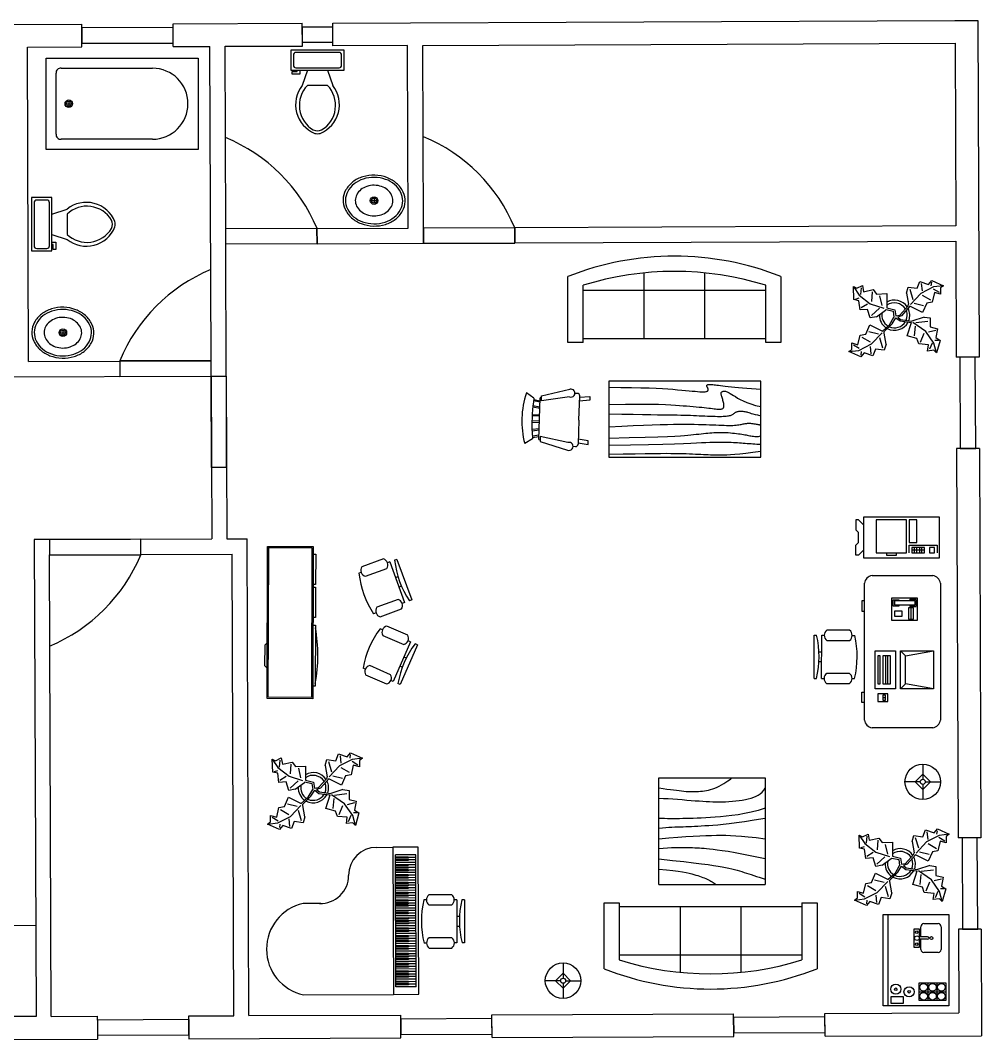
# Model space of a CAD drawing. Header units: inches. Extents: x -1353 to 3986, y -473 to 446.
# Drawn here: x -944 to -564.7, y -26.8 to 375 of the extents above; entities that cross this region are included whole.
import ezdxf

# ---------------------------------------------------------------- set-up
doc = ezdxf.new("R2010")
doc.units = ezdxf.units.IN
doc.header["$MEASUREMENT"] = 0
for name, color, linetype in [('Doors', 30, 'Continuous'), ('Objects', 7, 'Continuous'), ('Trails', 3, 'Continuous'), ('Wall', 1, 'Continuous'), ('Windows', 5, 'Continuous')]:
    doc.layers.add(name, color=color, linetype=linetype)

# ---------------------------------------------------------------- blocks, each defined once
blk = doc.blocks.new('Piano - Baby Grand')
at = {"linetype": 'Continuous'}
for p, q in [((-29, 8.250005), (-29, -27.249995)), ((7, 1.250005), (7, 8.250005)), ((29, -20.749995), (29, -27.249995)), ((-29, -27.249995), (-29, -37.249995)), ((29, -27.249995), (-29, -27.249995)), ((29, -37.249995), (29, -27.249995)), ((-26, -36.249995), (-26, -28.249995)), ((-26, -28.249995), (26, -28.249995)), ((-25.25, -33.249995), (-25.25, -28.249995)), ((-24.75, -28.249995), (-24.75, -33.249995)), ((-24.25, -33.249995), (-24.25, -28.249995)), ((-23.75, -28.249995), (-23.75, -33.249995)), ((-23, -36.249995), (-23, -28.249995)), ((-22.25, -33.249995), (-22.25, -28.249995)), ((-21.75, -28.249995), (-21.75, -33.249995)), ((-21.25, -33.249995), (-21.25, -28.249995)), ((-20.75, -28.249995), (-20.75, -33.249995)), ((-20.25, -33.249995), (-20.25, -28.249995)), ((-19.75, -28.249995), (-19.75, -33.249995)), ((-19, -36.249995), (-19, -28.249995)), ((-18.25, -33.249995), (-18.25, -28.249995)), ((-17.75, -28.249995), (-17.75, -33.249995)), ((-17.25, -33.249995), (-17.25, -28.249995)), ((-16.75, -28.249995), (-16.75, -33.249995)), ((-16, -36.249995), (-16, -28.249995)), ((-15.25, -33.249995), (-15.25, -28.249995)), ((-14.75, -28.249995), (-14.75, -33.249995)), ((-14.25, -33.249995), (-14.25, -28.249995)), ((-13.75, -28.249995), (-13.75, -33.249995)), ((-13.25, -33.249995), (-13.25, -28.249995)), ((-12.75, -28.249995), (-12.75, -33.249995)), ((-12, -36.249995), (-12, -28.249995)), ((-11.25, -33.249995), (-11.25, -28.249995)), ((-10.75, -28.249995), (-10.75, -33.249995)), ((-10.25, -33.249995), (-10.25, -28.249995)), ((-9.75, -28.249995), (-9.75, -33.249995)), ((-9, -36.249995), (-9, -28.249995)), ((-8.25, -33.249995), (-8.25, -28.249995)), ((-7.75, -28.249995), (-7.75, -33.249995)), ((-7.25, -33.249995), (-7.25, -28.249995)), ((-6.75, -28.249995), (-6.75, -33.249995)), ((-6.25, -33.249995), (-6.25, -28.249995)), ((-5.75, -28.249995), (-5.75, -33.249995)), ((-5, -36.249995), (-5, -28.249995)), ((-4.25, -33.249995), (-4.25, -28.249995)), ((-3.75, -28.249995), (-3.75, -33.249995)), ((-3.25, -33.249995), (-3.25, -28.249995)), ((-2.75, -28.249995), (-2.75, -33.249995)), ((-2, -36.249995), (-2, -28.249995)), ((-1.25, -33.249995), (-1.25, -28.249995)), ((-0.75, -28.249995), (-0.75, -33.249995)), ((-0.25, -33.249995), (-0.25, -28.249995)), ((0.25, -28.249995), (0.25, -33.249995)), ((0.75, -33.249995), (0.75, -28.249995)), ((1.25, -28.249995), (1.25, -33.249995)), ((2, -36.249995), (2, -28.249995)), ((2.75, -33.249995), (2.75, -28.249995)), ((3.25, -28.249995), (3.25, -33.249995)), ((3.75, -33.249995), (3.75, -28.249995)), ((4.25, -28.249995), (4.25, -33.249995)), ((5, -36.249995), (5, -28.249995)), ((5.75, -33.249995), (5.75, -28.249995)), ((6.25, -28.249995), (6.25, -33.249995)), ((6.75, -33.249995), (6.75, -28.249995)), ((7.25, -28.249995), (7.25, -33.249995)), ((7.75, -33.249995), (7.75, -28.249995)), ((8.25, -28.249995), (8.25, -33.249995)), ((9, -36.249995), (9, -28.249995)), ((9.75, -33.249995), (9.75, -28.249995)), ((10.25, -28.249995), (10.25, -33.249995)), ((10.75, -33.249995), (10.75, -28.249995)), ((11.25, -28.249995), (11.25, -33.249995)), ((12, -36.249995), (12, -28.249995)), ((12.75, -33.249995), (12.75, -28.249995)), ((13.25, -28.249995), (13.25, -33.249995)), ((13.75, -33.249995), (13.75, -28.249995)), ((14.25, -28.249995), (14.25, -33.249995)), ((14.75, -33.249995), (14.75, -28.249995)), ((15.25, -28.249995), (15.25, -33.249995)), ((16, -36.249995), (16, -28.249995)), ((16.75, -33.249995), (16.75, -28.249995)), ((17.25, -28.249995), (17.25, -33.249995)), ((17.75, -33.249995), (17.75, -28.249995)), ((18.25, -28.249995), (18.25, -33.249995)), ((19, -36.249995), (19, -28.249995)), ((19.75, -33.249995), (19.75, -28.249995)), ((20.25, -28.249995), (20.25, -33.249995)), ((20.75, -33.249995), (20.75, -28.249995)), ((21.25, -28.249995), (21.25, -33.249995)), ((21.75, -33.249995), (21.75, -28.249995)), ((22.25, -28.249995), (22.25, -33.249995)), ((23, -36.249995), (23, -28.249995)), ((23.75, -33.249995), (23.75, -28.249995)), ((24.25, -28.249995), (24.25, -33.249995)), ((24.75, -33.249995), (24.75, -28.249995)), ((25.25, -28.249995), (25.25, -33.249995)), ((26, -36.249995), (26, -28.249995)), ((-25, -33.249995), (-25.25, -33.249995)), ((-24.75, -33.249995), (-25, -33.249995)), ((-25, -36.249995), (-25, -33.249995)), ((-24, -33.249995), (-24.25, -33.249995)), ((-23.75, -33.249995), (-24, -33.249995)), ((-24, -36.249995), (-24, -33.249995)), ((-22, -33.249995), (-22.25, -33.249995)), ((-21.75, -33.249995), (-22, -33.249995)), ((-22, -36.249995), (-22, -33.249995)), ((-21, -33.249995), (-21.25, -33.249995)), ((-20.75, -33.249995), (-21, -33.249995)), ((-21, -36.249995), (-21, -33.249995)), ((-20, -33.249995), (-20.25, -33.249995)), ((-19.75, -33.249995), (-20, -33.249995)), ((-20, -36.249995), (-20, -33.249995)), ((-18, -33.249995), (-18.25, -33.249995)), ((-17.75, -33.249995), (-18, -33.249995)), ((-18, -36.249995), (-18, -33.249995)), ((-17, -33.249995), (-17.25, -33.249995)), ((-16.75, -33.249995), (-17, -33.249995)), ((-17, -36.249995), (-17, -33.249995)), ((-15, -33.249995), (-15.25, -33.249995)), ((-14.75, -33.249995), (-15, -33.249995)), ((-15, -36.249995), (-15, -33.249995)), ((-14, -33.249995), (-14.25, -33.249995)), ((-13.75, -33.249995), (-14, -33.249995)), ((-14, -36.249995), (-14, -33.249995)), ((-13, -33.249995), (-13.25, -33.249995)), ((-12.75, -33.249995), (-13, -33.249995)), ((-13, -36.249995), (-13, -33.249995)), ((-11, -33.249995), (-11.25, -33.249995)), ((-10.75, -33.249995), (-11, -33.249995)), ((-11, -36.249995), (-11, -33.249995)), ((-10, -33.249995), (-10.25, -33.249995)), ((-9.75, -33.249995), (-10, -33.249995)), ((-10, -36.249995), (-10, -33.249995)), ((-8, -33.249995), (-8.25, -33.249995)), ((-7.75, -33.249995), (-8, -33.249995)), ((-8, -36.249995), (-8, -33.249995)), ((-7, -33.249995), (-7.25, -33.249995)), ((-6.75, -33.249995), (-7, -33.249995)), ((-7, -36.249995), (-7, -33.249995)), ((-6, -33.249995), (-6.25, -33.249995)), ((-5.75, -33.249995), (-6, -33.249995)), ((-6, -36.249995), (-6, -33.249995)), ((-4, -33.249995), (-4.25, -33.249995)), ((-3.75, -33.249995), (-4, -33.249995)), ((-4, -36.249995), (-4, -33.249995)), ((-3, -33.249995), (-3.25, -33.249995)), ((-2.75, -33.249995), (-3, -33.249995)), ((-3, -36.249995), (-3, -33.249995)), ((-1, -33.249995), (-1.25, -33.249995)), ((-0.75, -33.249995), (-1, -33.249995)), ((-1, -36.249995), (-1, -33.249995)), ((0, -33.249995), (-0.25, -33.249995)), ((0.25, -33.249995), (0, -33.249995)), ((0, -36.249995), (0, -33.249995)), ((1, -33.249995), (0.75, -33.249995)), ((1.25, -33.249995), (1, -33.249995)), ((1, -36.249995), (1, -33.249995)), ((3, -33.249995), (2.75, -33.249995)), ((3.25, -33.249995), (3, -33.249995)), ((3, -36.249995), (3, -33.249995)), ((4, -33.249995), (3.75, -33.249995)), ((4.25, -33.249995), (4, -33.249995)), ((4, -36.249995), (4, -33.249995)), ((6, -33.249995), (5.75, -33.249995)), ((6.25, -33.249995), (6, -33.249995)), ((6, -36.249995), (6, -33.249995)), ((7, -33.249995), (6.75, -33.249995)), ((7.25, -33.249995), (7, -33.249995)), ((7, -36.249995), (7, -33.249995)), ((8, -33.249995), (7.75, -33.249995)), ((8.25, -33.249995), (8, -33.249995)), ((8, -36.249995), (8, -33.249995)), ((10, -33.249995), (9.75, -33.249995)), ((10.25, -33.249995), (10, -33.249995)), ((10, -36.249995), (10, -33.249995)), ((11, -33.249995), (10.75, -33.249995)), ((11.25, -33.249995), (11, -33.249995)), ((11, -36.249995), (11, -33.249995)), ((13, -33.249995), (12.75, -33.249995)), ((13.25, -33.249995), (13, -33.249995)), ((13, -36.249995), (13, -33.249995)), ((14, -33.249995), (13.75, -33.249995)), ((14.25, -33.249995), (14, -33.249995)), ((14, -36.249995), (14, -33.249995)), ((15, -33.249995), (14.75, -33.249995)), ((15.25, -33.249995), (15, -33.249995)), ((15, -36.249995), (15, -33.249995)), ((17, -33.249995), (16.75, -33.249995)), ((17.25, -33.249995), (17, -33.249995)), ((17, -36.249995), (17, -33.249995)), ((18, -33.249995), (17.75, -33.249995)), ((18.25, -33.249995), (18, -33.249995)), ((18, -36.249995), (18, -33.249995)), ((20, -33.249995), (19.75, -33.249995)), ((20.25, -33.249995), (20, -33.249995)), ((20, -36.249995), (20, -33.249995)), ((21, -33.249995), (20.75, -33.249995)), ((21.25, -33.249995), (21, -33.249995)), ((21, -36.249995), (21, -33.249995)), ((22, -33.249995), (21.75, -33.249995)), ((22.25, -33.249995), (22, -33.249995)), ((22, -36.249995), (22, -33.249995)), ((24, -33.249995), (23.75, -33.249995)), ((24.25, -33.249995), (24, -33.249995)), ((24, -36.249995), (24, -33.249995)), ((25, -33.249995), (24.75, -33.249995)), ((25.25, -33.249995), (25, -33.249995)), ((25, -36.249995), (25, -33.249995)), ((-29, -37.249995), (29, -37.249995)), ((-26, -36.249995), (-25, -36.249995)), ((-25, -36.249995), (-24, -36.249995)), ((-24, -36.249995), (-23, -36.249995)), ((-23, -36.249995), (-22, -36.249995)), ((-22, -36.249995), (-21, -36.249995)), ((-21, -36.249995), (-20, -36.249995)), ((-20, -36.249995), (-19, -36.249995)), ((-19, -36.249995), (-18, -36.249995)), ((-18, -36.249995), (-17, -36.249995)), ((-17, -36.249995), (-16, -36.249995)), ((-16, -36.249995), (-15, -36.249995)), ((-15, -36.249995), (-14, -36.249995)), ((-14, -36.249995), (-13, -36.249995)), ((-13, -36.249995), (-12, -36.249995)), ((-12, -36.249995), (-11, -36.249995)), ((-11, -36.249995), (-10, -36.249995)), ((-10, -36.249995), (-9, -36.249995)), ((-9, -36.249995), (-8, -36.249995)), ((-8, -36.249995), (-7, -36.249995)), ((-7, -36.249995), (-6, -36.249995)), ((-6, -36.249995), (-5, -36.249995)), ((-5, -36.249995), (-4, -36.249995)), ((-4, -36.249995), (-3, -36.249995)), ((-3, -36.249995), (-2, -36.249995)), ((-2, -36.249995), (-1, -36.249995)), ((-1, -36.249995), (0, -36.249995)), ((0, -36.249995), (1, -36.249995)), ((1, -36.249995), (2, -36.249995)), ((2, -36.249995), (3, -36.249995)), ((3, -36.249995), (4, -36.249995)), ((4, -36.249995), (5, -36.249995)), ((5, -36.249995), (6, -36.249995)), ((6, -36.249995), (7, -36.249995)), ((7, -36.249995), (8, -36.249995)), ((8, -36.249995), (9, -36.249995)), ((9, -36.249995), (10, -36.249995)), ((10, -36.249995), (11, -36.249995)), ((11, -36.249995), (12, -36.249995)), ((12, -36.249995), (13, -36.249995)), ((13, -36.249995), (14, -36.249995)), ((14, -36.249995), (15, -36.249995)), ((15, -36.249995), (16, -36.249995)), ((16, -36.249995), (17, -36.249995)), ((17, -36.249995), (18, -36.249995)), ((18, -36.249995), (19, -36.249995)), ((19, -36.249995), (20, -36.249995)), ((20, -36.249995), (21, -36.249995)), ((21, -36.249995), (22, -36.249995)), ((22, -36.249995), (23, -36.249995)), ((23, -36.249995), (24, -36.249995)), ((24, -36.249995), (25, -36.249995)), ((25, -36.249995), (26, -36.249995))]:
    blk.add_line(p, q, dxfattribs=at)
for centre, radius, start, end in [((-11, 4.327585), 18.42241, 12.29325, 167.7067), ((18, 1.250005), 11, 177.3974, 270), ((18, -20.749995), 11, 0, 90)]:
    blk.add_arc(centre, radius, start, end, dxfattribs=at)
blk = doc.blocks.new('Chair - Desk')
at = {"linetype": 'Continuous'}
for p, q in [((-8.5, 0), (-8.5, -1)), ((-8.5, 0), (8.5, 0)), ((8.5, 0), (8.5, -1)), ((-8.5, -3), (-8.5, -4)), ((-8.5, -3), (8.5, -3)), ((-2, -3), (-2, -1.9355)), ((2, -1.9576), (2, -3)), ((8.5, -3), (8.5, -4)), ((-10.5, -5), (-10.5, -14)), ((-6.5, -14), (-6.5, -5)), ((6.5, -5), (6.5, -14)), ((10.5, -14), (10.5, -5)), ((-8.5, -15), (-8.5, -16)), ((8.5, -15), (8.5, -16))]:
    blk.add_line(p, q, dxfattribs=at)
for centre, radius, start, end in [((-8.5, -6.5), 2.5, 36.8699, 143.1301), ((0, 34.625), 36.625, 256.5803, 283.4197), ((8.5, -6.5), 2.5, 36.8699, 143.1301), ((-8.5, -12.5), 2.5, 216.8699, 323.1301), ((0, 19.625), 36.625, 256.5803, 283.4197), ((8.5, -12.5), 2.5, 216.8699, 323.1301)]:
    blk.add_arc(centre, radius, start, end, dxfattribs=at)
blk = doc.blocks.new('Bath Tub - 26 x 60 in.')
for p, q in [((8, -18), (10, -18)), ((9, -17), (9, -19))]:
    blk.add_line(p, q)
blk.add_lwpolyline([(0, -36), (0, 0), (60, 0), (60, -36)], close=True)
for points in [[(6, -4), (42, -4)], [(4, -30), (4, -6)], [(42, -32), (6, -32)]]:
    blk.add_lwpolyline(points)
for radius in [1.5, 1]:
    blk.add_circle((9, -18), radius)
for centre, radius, start, end in [((5.75, -5.75), 1.77, 81.8699, 188.1301), ((42, -18), 14, 270, 90), ((5.75, -30.25), 1.77, 171.8699, 278.1301)]:
    blk.add_arc(centre, radius, start, end)
blk = doc.blocks.new('Toilet - top')
for p, q in [((9.5, -6), (9.5, -2)), ((-8, -8.5), (-8, -8)), ((-7, -8), (-7, -9.5)), ((-4, -8), (-6, -14)), ((4, -8), (6, -14)), ((-10, -8.5), (-8, -8.5)), ((-10, -9.5), (-10, -8.5)), ((-7, -9.5), (-10, -9.5)), ((4, -14), (-4, -14))]:
    blk.add_line(p, q)
blk.add_lwpolyline([(10.5, -8), (10.5, 0), (-10.5, 0), (-10.5, -8)], close=True)
for points in [[(-9.5, -2), (-9.5, -6)], [(8.5, -1), (-8.5, -1)], [(-8.5, -7), (8.5, -7)]]:
    blk.add_lwpolyline(points)
for centre, radius, start, end in [((-8.62, -1.88), 0.884, 81.8699, 188.1301), ((8.62, -1.88), 0.884, 351.8699, 98.1301), ((-8.62, -6.12), 0.884, 171.8699, 278.1301), ((8.62, -6.12), 0.884, 261.8699, 8.1301), ((3.52, -21.58), 12.17, 141.4691, 247.9714), ((4.2, -21.82), 11.33, 136.3677, 238.9468), ((-3.52, -21.58), 12.17, 292.0284, 38.5307), ((-4.2, -21.82), 11.33, 301.053, 43.6321), ((0, -27.88), 4, 245.7318, 294.2682), ((0, -29), 4, 254.8605, 285.1395)]:
    blk.add_arc(centre, radius, start, end)
blk = doc.blocks.new('Sink - Oval top')
for p, q in [((-1, 0), (1, 0)), ((0, 1), (0, -1))]:
    blk.add_line(p, q)
at = {"linetype": 'Continuous'}
for points in [[(-12.23, 0.39, 0.117634), (-11.46, -3.36, 0.104469), (-8.88, -6.8, 0.090016), (-5.08, -9.07, 0.08192), (-0.32, -10.02, 0.08192), (4.49, -9.38, 0.090016), (8.42, -7.36, 0.104469), (11.22, -4.09, 0.117634), (12.23, -0.39, 0.117634), (11.46, 3.36, 0.104469), (8.88, 6.8, 0.090016), (5.08, 9.07, 0.08192), (0.32, 10.02, 0.08192), (-4.49, 9.38, 0.090016), (-8.42, 7.36, 0.104469), (-11.22, 4.09, 0.117634)], [(-11.29, 0.16, 0.118622), (-10.52, -3.25, 0.104678), (-8.07, -6.36, 0.089562), (-4.54, -8.37, 0.081185), (-0.13, -9.15, 0.081185), (4.3, -8.49, 0.089562), (7.89, -6.58, 0.104678), (10.42, -3.55, 0.118622), (11.29, -0.16, 0.118622), (10.52, 3.25, 0.104678), (8.07, 6.36, 0.089562), (4.54, 8.37, 0.081185), (0.13, 9.15, 0.081185), (-4.3, 8.49, 0.089562), (-7.89, 6.58, 0.104678), (-10.42, 3.55, 0.118622)], [(-7.42, 0.08, 0.118283), (-6.91, -2.17, 0.104607), (-5.29, -4.21, 0.089718), (-2.97, -5.53, 0.081436), (-0.07, -6.04, 0.081436), (2.84, -5.59, 0.089718), (5.2, -4.33, 0.104607), (6.86, -2.32, 0.118283), (7.42, -0.08, 0.118283), (6.91, 2.17, 0.104607), (5.29, 4.21, 0.089718), (2.97, 5.53, 0.081436), (0.07, 6.04, 0.081436), (-2.84, 5.59, 0.089718), (-5.2, 4.33, 0.104607), (-6.86, 2.32, 0.118283)]]:
    blk.add_lwpolyline(points, format="xyb", close=True, dxfattribs=at)
for radius in [1.5, 1]:
    blk.add_circle((0, 0), radius)
blk = doc.blocks.new('Lamp - Table')
at = {"linetype": 'Continuous'}
for p, q in [((0, 7), (0, 1)), ((-1, 0), (-7, 0)), ((0, 3), (-3, 0)), ((-3, 0), (0, -3)), ((3, 0), (0, 3)), ((0, -3), (3, 0)), ((1, 0), (7, 0)), ((0, -1), (0, -7))]:
    blk.add_line(p, q, dxfattribs=at)
for radius in [7, 1]:
    blk.add_circle((0, 0), radius, dxfattribs=at)
blk = doc.blocks.new('Entertainment Center')
at = {"linetype": 'Continuous'}
for p, q in [((-4, 0), (-5, -1)), ((4, 0), (-4, 0)), ((5, -1), (4, 0)), ((-17, -19), (-17, -1)), ((-17, -1), (43, -1)), ((-16.5, -18.5), (-16.5, -1.5)), ((-16.5, -1.5), (42.5, -1.5)), ((42.5, -1.5), (42.5, -18.5)), ((43, -1), (43, -19)), ((43, -19), (-17, -19)), ((42.5, -18.5), (-16.5, -18.5)), ((-12, -20), (-12, -19)), ((12, -20), (-12, -20)), ((12, -19), (12, -20)), ((15, -20), (15, -19)), ((27, -20), (15, -20)), ((27, -19), (27, -20)), ((28, -20), (28, -19)), ((40, -20), (28, -20)), ((40, -19), (40, -20))]:
    blk.add_line(p, q, dxfattribs=at)
blk.add_arc((0, 40), 61, 259.6111, 280.3889, dxfattribs=at)
blk = doc.blocks.new('Wet Bar')
at = {"linetype": 'Continuous'}
for p, q in [((0, 0), (36, 0)), ((0, -26), (0, 0)), ((36, 0), (36, -26)), ((0, -2), (36, -2)), ((3.5, -3), (1, -3)), ((1, -3), (1, -8)), ((3.5, -8), (3.5, -3)), ((1, -8), (3.5, -8)), ((2, -14.25), (9, -14.25)), ((2, -24.75), (2, -14.25)), ((5.5, -14.25), (5.5, -24.75)), ((9, -14.25), (9, -24.75)), ((26.2, -17.55), (26.2, -14.1284)), ((27.1001, -17.55), (27.1001, -14.1284)), ((2, -17.75), (9, -17.75)), ((9, -21.25), (2, -21.25)), ((36, -26), (0, -26)), ((9, -24.75), (2, -24.75))]:
    blk.add_line(p, q, dxfattribs=at)
for points in [[(20.95, -21.75), (20.95, -16.05)], [(22.15, -14.85), (26.2, -14.85)], [(26.2, -14.25), (22.95, -14.25), (22.95, -12.2), (26.75, -12.2)], [(26.7487, -12.2), (30.3501, -12.2), (30.3501, -14.25), (27.1001, -14.25)], [(27.1001, -14.85), (31.15, -14.85)], [(32.3501, -16.05), (32.3501, -21.75)], [(31.15, -22.95), (22.15, -22.95)]]:
    blk.add_lwpolyline(points, dxfattribs=at)
for centre, radius in [((6.5, -5), 2), ((6.5, -5), 0.5), ((5.5, -10.25), 2), ((5.5, -10.25), 0.5), ((3.75, -16), 1.5), ((7.25, -16), 1.5), ((24.25, -13.25), 0.5), ((26.65, -13.35), 0.9), ((29, -13.25), 0.5), ((3.75, -19.5), 1.5), ((7.25, -19.5), 1.5), ((26.65, -19.05), 0.6), ((3.75, -23), 1.5), ((7.25, -23), 1.5)]:
    blk.add_circle(centre, radius, dxfattribs=at)
for centre, radius, start, end in [((22.2251, -16.125), 1.2772, 93.36646, 176.6335), ((31.075, -16.125), 1.2772, 3.366461, 86.63354), ((26.65, -17.55), 0.45, 180, 0), ((22.2251, -21.675), 1.2772, 183.3665, 266.6335), ((31.075, -21.675), 1.2772, 273.3665, 356.6335)]:
    blk.add_arc(centre, radius, start, end, dxfattribs=at)
blk = doc.blocks.new('Plant - Rubber or Philodendron')
at = {"linetype": 'Continuous'}
for p, q in [((8.8871, 10.7908), (9.9809, 13.4933)), ((9.9809, 13.4933), (13.3837, 12.301)), ((10.5828, 12.6946), (10.8893, 9.7953)), ((13.3837, 12.301), (14.68, 13.9039)), ((14.5816, 13.2037), (14.3848, 11.8033)), ((14.68, 13.9039), (19.3848, 11.8146)), ((-16.2005, 11.4774), (-13.9899, 8.1064)), ((-16.2005, 11.4774), (-14.8639, 10.7964)), ((-16.0159, 6.3329), (-16.2005, 11.4774)), ((-14.8639, 10.7964), (-12.6195, 11.8975)), ((-13.9899, 8.1064), (-9.5434, 4.7185)), ((-13.3174, 8.325), (-13.0735, 11.0065)), ((-12.6195, 11.8975), (-12.1909, 9.4345)), ((-12.1909, 9.4345), (-8.3829, 10.3)), ((-8.8369, 9.409), (-9.0894, 5.6095)), ((-8.3829, 10.3), (-7.0549, 8.501)), ((-7.0549, 8.501), (-3.0284, 8.6941)), ((-3.0284, 8.6941), (-3.0709, 3.1041)), ((4.6914, 8.8812), (5.3859, 11.2828)), ((4.6914, 8.8812), (5.5014, 4.4831)), ((5.3859, 11.2828), (8.8871, 10.7908)), ((5.9878, 10.4842), (7.1971, 6.3869)), ((10.3916, 8.7942), (6.2847, 4.4028)), ((15.3859, 11.3055), (10.3916, 8.7942)), ((15.7909, 9.1065), (14.8995, 5.3044)), ((15.2875, 10.6053), (17.5907, 9.2105)), ((19.3848, 11.8146), (15.3859, 11.3055)), ((18.1925, 8.4119), (15.7909, 9.1065)), ((19.3848, 11.8146), (18.1868, 10.9119)), ((18.1868, 10.9119), (18.1925, 8.4119)), ((-14.0069, 5.8704), (-16.0159, 6.3329)), ((-15.3434, 6.5514), (-13.9984, 6.9884)), ((-13.5868, 2.2894), (-14.0069, 5.8704)), ((-13.1329, 3.1804), (-10.6614, 4.727)), ((-9.5434, 4.7185), (-4.1917, 2.9888)), ((-4.8529, 4.012), (-5.7184, 7.82)), ((5.4346, 3.9146), (5.5014, 4.4831)), ((7.7005, 4.8881), (11.5025, 3.9967)), ((14.2977, 6.1031), (10.9934, 7.9956)), ((12.7005, 4.8994), (11.1089, 1.1958)), ((14.8995, 5.3044), (12.7005, 4.8994)), ((-10.6784, 2.491), (-13.5868, 2.2894)), ((-9.5858, -0.8715), (-10.6784, 2.491)), ((-9.1318, 0.0195), (-5.9793, 2.9025)), ((-7.1228, -0.443), (-3.5248, 2.2131)), ((-3.5248, 2.2131), (-3.3011, 2.4355)), ((-3.3011, 2.4355), (-0.5306, 1.7947)), ((-3.0709, 3.1041), (0.0797, 2.3163)), ((-0.5306, 1.7947), (-0.2255, -0.5527)), ((-0.5306, 1.7947), (-0.5306, 1.7947)), ((0.0797, 2.3163), (0.4866, -0.031)), ((0.4866, -0.031), (2.1141, 0.2298)), ((2.1141, 0.2298), (5.4346, 3.9146)), ((6.1032, 3.6844), (2.8262, -0.031)), ((11.1089, 1.1958), (6.1032, 3.6844)), ((-11.3237, -7.2629), (-9.7321, -3.5593)), ((-9.7321, -3.5593), (-4.7264, -6.0479)), ((-7.1228, -0.443), (-9.5858, -0.8715)), ((-2.019, -3.6148), (-4.7264, -6.0479)), ((-4.0579, -6.2781), (-0.9375, -3.1608)), ((-2.019, -3.6148), (-0.2255, -0.5527)), ((-0.9375, -3.1608), (0.5883, -0.8135)), ((0.5883, -0.8135), (2.2447, -2.0916)), ((2.8262, -0.031), (1.3003, -0.5527)), ((1.3003, -0.5527), (2.4193, -1.4655)), ((2.2447, -2.0916), (6.7108, -2.6626)), ((2.4193, -1.4655), (6.895, -2.1175)), ((4.943, -7.9659), (6.7108, -2.6626)), ((11.6605, -0.5413), (6.895, -2.1175)), ((12.3677, -6.1981), (7.219, -2.6772)), ((8.3544, -2.7453), (13.1973, -2.1704)), ((11.6605, -0.5413), (14.1354, -0.8948)), ((14.1354, -0.8948), (14.1354, -4.4304)), ((-14.4141, -11.4699), (-13.5228, -7.6679)), ((-13.5228, -7.6679), (-11.3237, -7.2629)), ((-6.3237, -7.2516), (-10.1257, -6.3602)), ((-9.0148, -11.1577), (-4.9047, -6.8122)), ((-4.1246, -6.8466), (-4.0579, -6.2781)), ((-3.3146, -11.2447), (-4.1246, -6.8466)), ((8.8321, -9.0266), (4.943, -7.9659)), ((8.125, -4.0768), (7.7715, -7.9659)), ((10.2463, -10.4408), (11.6605, -6.9053)), ((15.5496, -10.7943), (12.3677, -6.1981)), ((16.2567, -5.8446), (13.4283, -6.5517)), ((14.1354, -4.4304), (16.9638, -5.1375)), ((16.9638, -5.1375), (16.2567, -8.673)), ((-16.8157, -10.7754), (-14.4141, -11.4699)), ((-16.8101, -13.2754), (-16.8157, -10.7754)), ((-13.9107, -12.9688), (-16.2139, -11.574)), ((-14.0091, -13.669), (-9.0148, -11.1577)), ((-12.921, -8.4665), (-9.6166, -10.359)), ((-4.611, -12.8477), (-5.8203, -8.7504)), ((-3.3146, -11.2447), (-4.0092, -13.6463)), ((9.5392, -11.1479), (8.8321, -9.0266)), ((13.4283, -11.5015), (9.5392, -11.1479)), ((13.0748, -13.9763), (13.4283, -11.5015)), ((14.8425, -10.7943), (13.7819, -13.2692)), ((16.6103, -14.6834), (15.5496, -10.7943)), ((17.3174, -9.7337), (15.9032, -9.7337)), ((16.2567, -8.673), (18.0245, -9.7337)), ((18.0245, -9.7337), (16.6103, -14.6834)), ((-18.008, -14.1781), (-16.8101, -13.2754)), ((-18.008, -14.1781), (-14.0091, -13.669)), ((-13.3032, -16.2674), (-18.008, -14.1781)), ((-12.0069, -14.6645), (-13.3032, -16.2674)), ((-13.2048, -15.5672), (-13.008, -14.1668)), ((-8.6042, -15.8568), (-12.0069, -14.6645)), ((-9.206, -15.0581), (-9.5126, -12.1588)), ((-7.5103, -13.1543), (-8.6042, -15.8568)), ((-4.0092, -13.6463), (-7.5103, -13.1543)), ((15.5496, -13.6228), (13.0748, -13.9763)), ((16.6103, -14.6834), (15.5496, -13.6228))]:
    blk.add_line(p, q, dxfattribs=at)
for centre, radius, start, end in [((0, 0), 6.1275, 34.37569, 120.1028), ((-0.0601, -0.2075), 5.2461, 33.82192, 124.9414), ((0.0308, 0.1664), 6, 178.6147, 235.1169), ((0.0308, 0.1664), 5, 168.1647, 238.6725), ((-0.2664, 0.1682), 5.2775, 338.4094, 20.03007), ((-0.098, 0.1364), 6.1288, 341.2017, 26.09184), ((-0.0234, 0.3825), 6.1492, 242.5812, 331.2714), ((-0.1102, 0.4886), 5.2883, 247.3711, 327.472)]:
    blk.add_arc(centre, radius, start, end, dxfattribs=at)
blk = doc.blocks.new('Computer Terminal')
at = {"linetype": 'Continuous'}
for p, q in [((-10, 11.5), (5, 11.5)), ((-8, 0.5), (-10, 11.5)), ((-10, -1.5), (-10, 11.5)), ((5, 11.5), (3, 0.5)), ((5, 11.5), (5, -1.5)), ((-10, -1.5), (-8, 0.5)), ((3, 0.5), (-8, 0.5)), ((3, 0.5), (5, -1.5)), ((5, -1.5), (-10, -1.5)), ((-10, -11.5), (-10, -3.5)), ((-10, -3.5), (5, -3.5)), ((5, -3.5), (5, -11.5)), ((-8, -5.5), (-8, -8.5)), ((3, -5.5), (-8, -5.5)), ((3, -6.5), (-8, -6.5)), ((-8, -7.5), (3, -7.5)), ((3, -8.5), (3, -5.5)), ((10, -6.5), (7, -6.5)), ((7, -6.5), (7, -10.5)), ((9.5, -7.5), (7.5, -7.5)), ((7.5, -7.5), (7.5, -8.5)), ((8.5, -7.5), (8.5, -8.5)), ((9.5, -8.5), (9.5, -7.5)), ((10, -10.5), (10, -6.5)), ((5, -11.5), (-10, -11.5)), ((-8, -8.5), (3, -8.5)), ((-8, -9.5), (-8, -10.5)), ((3, -9.5), (-8, -9.5)), ((-8, -10.5), (3, -10.5)), ((3, -10.5), (3, -9.5)), ((7, -10.5), (10, -10.5)), ((7.5, -8.5), (9.5, -8.5))]:
    blk.add_line(p, q, dxfattribs=at)
blk = doc.blocks.new('Desk - 30 x 60 in.')
at = {"linetype": 'Continuous'}
for p, q in [((-26.999995, 0), (26.999995, 0)), ((-29.999995, -27), (-29.999995, -3)), ((29.999995, -3), (29.999995, -27)), ((26.999995, -30), (-26.999995, -30)), ((-20.000005, -30), (-20.000005, -31)), ((-20.000005, -31), (-16.000005, -31)), ((-16.000005, -31), (-16.000005, -30)), ((15.999995, -31), (15.999995, -30)), ((19.999995, -31), (15.999995, -31)), ((19.999995, -30), (19.999995, -31))]:
    blk.add_line(p, q, dxfattribs=at)
for centre, start, end in [((-26.499995, -3.5), 98.1301, 171.8699), ((26.499995, -3.5), 8.130102, 81.8699), ((-26.499995, -26.5), 188.1301, 261.8699), ((26.499995, -26.5), 278.1301, 351.8699)]:
    blk.add_arc(centre, 3.535534, start, end, dxfattribs=at)
blk = doc.blocks.new('Copy Machine')
at = {"linetype": 'Continuous'}
for p, q in [((0, 0), (0, -16)), ((30, 0), (0, 0)), ((30, -16), (30, 0)), ((-3, -1), (-3, -5)), ((-2, -1), (-3, -1)), ((0, -3), (-2, -1)), ((5, -1), (5, -14)), ((17, -1), (5, -1)), ((17, -14), (17, -1)), ((18, -1), (18, -10)), ((21, -1), (18, -1)), ((21, -10), (21, -1)), ((-3, -5), (-2, -6)), ((-2, -10), (-2, -6)), ((-3, -11), (-2, -10)), ((-3, -15), (-3, -11)), ((18, -10), (21, -10)), ((18, -14), (18, -11)), ((18, -11), (29, -11)), ((24, -12), (19, -12)), ((19, -12), (19, -14)), ((20, -12), (20, -14)), ((21, -14), (21, -12)), ((22, -12), (22, -14)), ((23, -14), (23, -12)), ((24, -14), (24, -12)), ((28, -12), (26, -12)), ((26, -12), (26, -14)), ((28, -14), (28, -12)), ((29, -11), (29, -14)), ((-2, -15), (-3, -15)), ((0, -13), (-2, -15)), ((0, -16), (30, -16)), ((5, -14), (17, -14)), ((9, -14), (9, -15)), ((9, -15), (13, -15)), ((13, -15), (13, -14)), ((24, -13), (19, -13)), ((19, -14), (24, -14)), ((26, -14), (28, -14))]:
    blk.add_line(p, q, dxfattribs=at)
blk = doc.blocks.new('Phone - Desk')
at = {"linetype": 'Continuous'}
for p, q in [((-4.5, -5), (-4.5, 5)), ((-4.5, 5), (4.5, 5)), ((-4, 4.5), (-4, 2)), ((-3.75, 4.5), (-3.75, 2.25)), ((-1.25, 4.5), (-3.75, 4.5)), ((-1.25, 2.25), (-1.25, 4.5)), ((-1, 2), (-1, 4.5)), ((4.5, 5), (4.5, -5)), ((-4, 2), (-3.25, 2)), ((-3.75, 2.25), (-3.25, 2.25)), ((-3.25, 4), (-3.25, -4)), ((-3.25, 4), (-1.75, 4)), ((-1.75, -4), (-1.75, 4)), ((-1.75, 2.25), (-1.25, 2.25)), ((-1.75, 2), (-1, 2)), ((4, 3.5), (-0.5, 3.5)), ((-0.5, 3.5), (-0.5, 1.5)), ((-0.5, 2.5), (4, 2.5)), ((-0.5, 1.5), (4, 1.5)), ((4, 1.5), (4, 3.5)), ((-3.75, -2.25), (-3.25, -2.25)), ((-3.75, -4.5), (-3.75, -2.25)), ((-3.25, -4), (-1.75, -4)), ((-1.75, -2.25), (-1.25, -2.25)), ((-1.25, -2.25), (-1.25, -4.5)), ((2.75, -1), (0.75, -1)), ((0.75, -1), (0.75, -4)), ((0.75, -4), (2.75, -4)), ((2.75, -4), (2.75, -1)), ((4.5, -5), (-4.5, -5)), ((-1.25, -4.5), (-3.75, -4.5))]:
    blk.add_line(p, q, dxfattribs=at)
blk = doc.blocks.new('Sofa - Roundback 7 ft.')
at = {"linetype": 'Continuous'}
for p, q in [((-12.00002, -32.4421), (-12.00003, -6.5971)), ((11.99997, -32.4421), (11.99998, -6.5971)), ((-36.000027, -34), (-36.000027, -11.4696)), ((35.99998, -34), (35.99998, -11.4696)), ((-35.999844, -13.3819), (35.9998, -13.3819)), ((-36.000027, -32.4421), (35.99998, -32.4421))]:
    blk.add_line(p, q, dxfattribs=at)
for points in [[(-36.000027, -34), (-42.000027, -34), (-42.000027, -8)], [(41.99998, -8), (41.99998, -34), (35.99998, -34)]]:
    blk.add_lwpolyline(points, dxfattribs=at)
for centre, radius, start, end in [((0, -114.25), 114.25, 68.43141, 111.5686), ((-0.00001, -127.1968), 121.1968, 72.72033, 107.2797)]:
    blk.add_arc(centre, radius, start, end, dxfattribs=at)
blk = doc.blocks.new('Table - Square Woodgrain 42 x 42 in.')
at = {"linetype": 'Continuous'}
blk.add_line((0, -42), (42, -42), dxfattribs=at)
for points in [[(0, -4), (1.704, -4.2172), (3.2358, -4.4188), (4.615, -4.604), (5.8615, -4.7721), (6.9951, -4.9224), (8.0357, -5.0541), (9.0031, -5.1667), (9.9171, -5.2594), (10.7951, -5.3316), (11.6445, -5.3836), (12.4702, -5.4157), (13.277, -5.4283), (14.0698, -5.4217), (14.8535, -5.3964), (15.6331, -5.3526), (16.4133, -5.2908), (17.1986, -5.2103), (17.9913, -5.1062), (18.793, -4.9727), (19.6056, -4.8038), (20.4307, -4.5937), (21.2701, -4.3365), (22.1256, -4.0262), (22.9989, -3.6571), (23.888, -3.2272), (24.7756, -2.7516), (25.6408, -2.2491), (26.4624, -1.7387), (27.2195, -1.2395), (27.891, -0.7703), (28.456, -0.3501), (28.8934, 0.002)], [(0, -42), (0, 0), (42, 0), (42, -42)], [(0, -8), (1.8203, -8.1001), (3.6741, -8.2149), (5.5411, -8.3408), (7.4011, -8.4741), (9.2339, -8.6112), (11.0193, -8.7484), (12.7371, -8.8821), (14.3671, -9.0086), (15.8954, -9.1246), (17.3337, -9.2278), (18.6997, -9.3159), (20.0116, -9.387), (21.2871, -9.4389), (22.5442, -9.4696), (23.8008, -9.477), (25.0749, -9.459), (26.3791, -9.4137), (27.7049, -9.3403), (29.0383, -9.2382), (30.3655, -9.1068), (31.6728, -8.9455), (32.9461, -8.7535), (34.1717, -8.5304), (35.3358, -8.2756), (36.4268, -7.9863), (37.443, -7.6521), (38.3849, -7.2603), (39.253, -6.7986), (40.048, -6.2542), (40.7705, -5.6147), (41.421, -4.8674), (42, -4)], [(42, -12), (39.1784, -12.8621), (36.4519, -13.5654), (33.8246, -14.1294), (31.3004, -14.5731), (28.8832, -14.9161), (26.577, -15.1775), (24.3858, -15.3768), (22.3136, -15.5332), (20.3622, -15.6632), (18.5254, -15.7718), (16.7947, -15.8612), (15.1618, -15.9338), (13.6183, -15.9916), (12.1558, -16.0369), (10.7659, -16.0718), (9.4403, -16.0987), (8.1703, -16.1191), (6.9461, -16.1325), (5.7577, -16.1377), (4.595, -16.1335), (3.4479, -16.1188), (2.3064, -16.0924), (1.1604, -16.0532), (0, -16)], [(42, -16), (37.6529, -16.7365), (33.8802, -17.329), (30.6179, -17.7961), (27.8015, -18.1561), (25.3668, -18.4275), (23.2497, -18.6288), (21.3859, -18.7785), (19.7111, -18.8949), (18.1693, -18.9939), (16.7375, -19.0795), (15.401, -19.1534), (14.1449, -19.217), (12.9544, -19.2717), (11.8148, -19.3191), (10.7113, -19.3606), (9.6291, -19.3976), (8.5534, -19.4323), (7.47, -19.4689), (6.3643, -19.5122), (5.222, -19.5672), (4.0288, -19.6386), (2.7703, -19.7313), (1.4321, -19.8501), (0, -20)], [(0, -24), (3.9243, -23.6805), (7.4766, -23.4138), (10.6891, -23.1954), (13.5943, -23.0205), (16.2247, -22.8847), (18.6125, -22.7832), (20.7903, -22.7116), (22.7903, -22.6651), (24.6563, -22.642), (26.4764, -22.6507), (28.35, -22.7024), (30.3766, -22.8084), (32.6555, -22.98), (35.2861, -23.2283), (38.3678, -23.5645), (42, -24)], [(42, -32), (37.392, -31.017), (33.4585, -30.2231), (30.1291, -29.5949), (27.3334, -29.109), (25.0009, -28.742), (23.0612, -28.4707), (21.4439, -28.2716), (20.0786, -28.1215), (18.8998, -28.0002), (17.8609, -27.9014), (16.9206, -27.8219), (16.0371, -27.7588), (15.1691, -27.709), (14.2748, -27.6693), (13.3128, -27.6368), (12.2415, -27.6083), (11.0295, -27.5824), (9.6867, -27.5643), (8.233, -27.5608), (6.6884, -27.5787), (5.0728, -27.6248), (3.4062, -27.7058), (1.7086, -27.8286), (0, -28)], [(0, -32), (5.4026, -32.5358), (9.9494, -33.019), (13.7424, -33.4553), (16.8834, -33.8505), (19.4743, -34.2106), (21.6171, -34.5413), (23.4136, -34.8486), (24.9657, -35.1382), (26.3614, -35.4156), (27.6332, -35.6841), (28.7995, -35.9467), (29.8788, -36.2064), (30.8897, -36.4661), (31.8507, -36.7288), (32.7802, -36.9973), (33.6968, -37.2747), (34.6175, -37.5635), (35.5531, -37.8651), (36.5128, -38.1805), (37.506, -38.5108), (38.5421, -38.8568), (39.6302, -39.2197), (40.7797, -39.6004), (42, -40)], [(0, -36), (3.0098, -36.2857), (5.5354, -36.5643), (7.6368, -36.8359), (9.374, -37.1009), (10.807, -37.3597), (11.9957, -37.6126), (13.0002, -37.8599), (13.8804, -38.102), (14.6874, -38.3393), (15.4365, -38.5729), (16.1338, -38.8041), (16.7858, -39.0341), (17.3987, -39.264), (17.9787, -39.4952), (18.5322, -39.7288), (19.0655, -39.9662), (19.5832, -40.2081), (20.0842, -40.4544), (20.5657, -40.7046), (21.0249, -40.9581), (21.459, -41.2144), (21.8653, -41.4731), (22.2409, -41.7335), (22.5831, -41.9951)]]:
    blk.add_lwpolyline(points, dxfattribs=at)
blk = doc.blocks.new('Table - Rectangular Woodgrain 60 x 30 in.')
at = {"linetype": 'Continuous'}
for p, q in [((0, 0), (0, -30)), ((60, 0), (0, 0)), ((60, -30), (60, 0)), ((0, -30), (60, -30))]:
    blk.add_line(p, q, dxfattribs=at)
for points in [[(0, -2.4), (4.8155, -2.418), (9.0302, -2.4688), (12.709, -2.5477), (15.9167, -2.65), (18.7181, -2.7711), (21.1781, -2.9063), (23.3616, -3.0508), (25.3333, -3.2), (27.1477, -3.3495), (28.8172, -3.4958), (30.3437, -3.636), (31.7291, -3.7667), (32.9756, -3.8849), (34.0849, -3.9875), (35.059, -4.0714), (35.9, -4.1334), (36.6114, -4.1711), (37.2041, -4.1854), (37.6906, -4.1779), (38.0833, -4.15), (38.3948, -4.1034), (38.6375, -4.0396), (38.8239, -3.9602), (38.9666, -3.8667), (39.0764, -3.7608), (39.1573, -3.6448), (39.2116, -3.521), (39.2416, -3.3917), (39.2498, -3.2593), (39.2385, -3.1261), (39.21, -2.9944), (39.1666, -2.8667), (39.111, -2.7447), (39.0468, -2.6281), (38.978, -2.5163), (38.9083, -2.4083), (38.8418, -2.3035), (38.7823, -2.201), (38.7337, -2.1001), (38.7, -2), (38.6844, -1.9003), (38.6875, -1.8021), (38.7094, -1.707), (38.75, -1.6167), (38.8094, -1.5326), (38.8875, -1.4563), (38.9844, -1.3893), (39.1, -1.3333), (39.2351, -1.2896), (39.3937, -1.2583), (39.5804, -1.2396), (39.8, -1.2333), (40.057, -1.2396), (40.3562, -1.2583), (40.7023, -1.2896), (41.1, -1.3333), (41.5547, -1.3895), (42.0755, -1.4573), (42.6721, -1.5361), (43.3542, -1.625), (44.1316, -1.7233), (45.014, -1.8302), (46.0114, -1.9449), (47.1333, -2.0667), (48.3862, -2.1947), (49.7625, -2.3281), (51.2513, -2.4663), (52.8416, -2.6083), (54.5226, -2.7535), (56.2833, -2.9011), (58.1127, -3.0501), (60, -3.2)], [(0, -9.2), (6.5759, -9.0858), (11.9385, -9.0365), (16.2527, -9.0418), (19.6833, -9.0917), (22.3952, -9.1759), (24.5531, -9.2844), (26.322, -9.4069), (27.8666, -9.5333), (29.3241, -9.6553), (30.7203, -9.7719), (32.0532, -9.8837), (33.3208, -9.9917), (34.5213, -10.0965), (35.6526, -10.199), (36.7128, -10.2999), (37.7, -10.4), (38.6129, -10.4996), (39.4531, -10.5969), (40.223, -10.6895), (40.925, -10.775), (41.5613, -10.8512), (42.1344, -10.9156), (42.6465, -10.966), (43.1, -11), (43.4976, -11.0158), (43.8437, -11.0136), (44.143, -10.9942), (44.4, -10.9583), (44.6195, -10.9069), (44.8062, -10.8406), (44.9648, -10.7603), (45.1, -10.6667), (45.2155, -10.5598), (45.3114, -10.4365), (45.3871, -10.2929), (45.4416, -10.125), (45.4743, -9.929), (45.4844, -9.7011), (45.4709, -9.4371), (45.4333, -9.1333), (45.3716, -8.7883), (45.2896, -8.4104), (45.1919, -8.0107), (45.0833, -7.6), (44.9685, -7.1893), (44.8521, -6.7896), (44.7388, -6.4117), (44.6333, -6.0667), (44.54, -5.7628), (44.4614, -5.4979), (44.4001, -5.2675), (44.3583, -5.0667), (44.3384, -4.8909), (44.3427, -4.7354), (44.3736, -4.5956), (44.4333, -4.4667), (44.5236, -4.3453), (44.6427, -4.2333), (44.7884, -4.1339), (44.9583, -4.05), (45.1501, -3.9849), (45.3614, -3.9417), (45.59, -3.9234), (45.8333, -3.9333), (46.0915, -3.9749), (46.3734, -4.0531), (46.6906, -4.1736), (47.0542, -4.3417), (47.4756, -4.5629), (47.9661, -4.8427), (48.5372, -5.1866), (49.2, -5.6), (49.9676, -6.0844), (50.8594, -6.625), (51.8965, -7.2031), (53.1, -7.8), (54.491, -8.3969), (56.0906, -8.975), (57.9199, -9.5156), (60, -10)], [(0, -12.8), (5.1847, -12.9322), (9.6213, -13.0323), (13.3963, -13.1059), (16.5958, -13.1583), (19.3063, -13.1952), (21.614, -13.2219), (23.6054, -13.2439), (25.3666, -13.2667), (26.9728, -13.2947), (28.4531, -13.3281), (29.8256, -13.3663), (31.1083, -13.4083), (32.3191, -13.4535), (33.476, -13.501), (34.597, -13.5501), (35.7, -13.6), (36.7984, -13.6497), (37.8875, -13.6979), (38.9578, -13.743), (40, -13.7833), (41.0047, -13.8174), (41.9625, -13.8438), (42.864, -13.8607), (43.7, -13.8667), (44.4631, -13.8604), (45.1552, -13.8417), (45.7801, -13.8104), (46.3416, -13.7667), (46.8439, -13.7104), (47.2906, -13.6417), (47.6858, -13.5604), (48.0333, -13.4667), (48.3375, -13.3608), (48.6042, -13.2448), (48.8396, -13.121), (49.05, -12.9917), (49.2417, -12.8593), (49.4208, -12.7261), (49.5937, -12.5944), (49.7667, -12.4667), (49.9452, -12.3451), (50.1323, -12.2313), (50.3303, -12.1268), (50.5416, -12.0333), (50.7686, -11.9524), (51.0135, -11.8854), (51.2788, -11.8341), (51.5666, -11.8), (51.8785, -11.7843), (52.2116, -11.7865), (52.562, -11.8059), (52.926, -11.8417), (53.2998, -11.8931), (53.6795, -11.9594), (54.0614, -12.0397), (54.4416, -12.1333), (54.8223, -12.2401), (55.2293, -12.3625), (55.6942, -12.5037), (56.2489, -12.6667), (56.9251, -12.8547), (57.7545, -13.0708), (58.7689, -13.3182), (60, -13.6)], [(0, -18), (5.124, -17.7273), (9.6609, -17.5057), (13.6705, -17.3303), (17.2125, -17.1958), (20.3467, -17.0973), (23.1328, -17.0297), (25.6307, -16.9878), (27.9, -16.9667), (29.9928, -16.9617), (31.9302, -16.9703), (33.7254, -16.9907), (35.3917, -17.0208), (36.9423, -17.0588), (38.3906, -17.1026), (39.7499, -17.1503), (41.0333, -17.2), (42.2519, -17.2496), (43.4073, -17.2969), (44.4986, -17.3395), (45.525, -17.375), (46.4858, -17.4012), (47.3802, -17.4156), (48.2074, -17.416), (48.9667, -17.4), (49.6583, -17.3662), (50.2872, -17.3167), (50.8595, -17.2547), (51.3812, -17.1833), (51.8584, -17.1057), (52.2971, -17.025), (52.7034, -16.9443), (53.0833, -16.8667), (53.443, -16.7951), (53.789, -16.7313), (54.128, -16.6768), (54.4666, -16.6334), (54.8115, -16.6024), (55.1693, -16.5854), (55.5465, -16.5841), (55.95, -16.6), (56.3828, -16.6337), (56.8346, -16.6823), (57.2915, -16.7418), (57.7396, -16.8084), (58.165, -16.878), (58.5539, -16.9469), (58.8924, -17.0111), (59.1666, -17.0667), (59.3679, -17.1107), (59.5078, -17.1438), (59.6032, -17.1675), (59.6708, -17.1833), (59.7275, -17.193), (59.7901, -17.1979), (59.8753, -17.1998), (60, -17.2)], [(0, -22.4), (8.0098, -22.2501), (14.4094, -22.1011), (19.4168, -21.9535), (23.25, -21.8083), (26.1269, -21.6663), (28.2656, -21.5281), (29.884, -21.3947), (31.2, -21.2667), (32.3967, -21.1448), (33.5172, -21.0292), (34.5697, -20.9198), (35.5625, -20.8167), (36.5037, -20.7198), (37.4015, -20.6292), (38.2642, -20.5448), (39.1, -20.4667), (39.9164, -20.3951), (40.7187, -20.3313), (41.5117, -20.2768), (42.3, -20.2333), (43.0883, -20.2024), (43.8812, -20.1854), (44.6836, -20.1841), (45.5, -20.2), (46.3328, -20.234), (47.1747, -20.2844), (48.0163, -20.3488), (48.8479, -20.425), (49.66, -20.5106), (50.4429, -20.6031), (51.1872, -20.7004), (51.8833, -20.8), (52.5246, -20.8999), (53.1166, -20.9995), (53.6681, -21.0983), (54.1875, -21.1958), (54.6834, -21.2919), (55.1646, -21.3859), (55.6394, -21.4777), (56.1167, -21.5667), (56.6028, -21.6515), (57.0961, -21.7266), (57.5929, -21.7852), (58.0896, -21.8208), (58.5823, -21.8268), (59.0674, -21.7964), (59.5412, -21.723), (60, -21.6)], [(0, -25.2), (8.6355, -25.0504), (15.7026, -24.9031), (21.4049, -24.7606), (25.9458, -24.625), (29.529, -24.4988), (32.3578, -24.3844), (34.6359, -24.284), (36.5667, -24.2), (38.3213, -24.1341), (39.9417, -24.0854), (41.437, -24.0523), (42.8167, -24.0333), (44.0901, -24.0268), (45.2667, -24.0313), (46.3557, -24.0451), (47.3667, -24.0667), (48.309, -24.0947), (49.1928, -24.1287), (50.0284, -24.168), (50.826, -24.2125), (51.5959, -24.2617), (52.3483, -24.3151), (53.0935, -24.3725), (53.8417, -24.4334), (54.6009, -24.497), (55.3699, -24.561), (56.1454, -24.6226), (56.9239, -24.6792), (57.7021, -24.7279), (58.4764, -24.7662), (59.2435, -24.7911), (60, -24.8)], [(0, -28.8), (5.6867, -28.6681), (10.45, -28.5698), (14.407, -28.5012), (17.675, -28.4584), (20.3711, -28.4374), (22.6125, -28.4344), (24.5164, -28.4455), (26.2, -28.4667), (27.762, -28.4947), (29.2276, -28.5281), (30.6033, -28.5663), (31.8958, -28.6084), (33.1118, -28.6535), (34.2578, -28.7011), (35.3405, -28.7501), (36.3666, -28.8), (37.3443, -28.8497), (38.288, -28.8974), (39.2137, -28.9412), (40.1375, -28.9792), (41.0753, -29.0093), (42.0432, -29.0297), (43.0572, -29.0384), (44.1333, -29.0333), (45.2936, -29.0114), (46.5843, -28.9641), (48.0579, -28.8816), (49.7666, -28.7542), (51.7629, -28.5721), (54.0989, -28.3255), (56.8272, -28.0048), (60, -27.6)]]:
    blk.add_lwpolyline(points, dxfattribs=at)
blk = doc.blocks.new('Chair - Rocking')
at = {"linetype": 'Continuous'}
for p, q in [((-8, -4.5), (-10, -1.5)), ((8, -4.5), (10, -1.5)), ((-9, -7.5), (-12, -18.49999)), ((-7, -7.5), (-9, -7.5)), ((-9, -18.49999), (-7, -7.5)), ((-8.23428, -6.99939), (-8.3093, -7.47958)), ((-8.23041, -7), (8.23915, -7)), ((-7.5, -4.5), (-7, -7)), ((-6.5, -7), (-7.02225, -4.43)), ((-4.5, -7), (-4.96674, -4.19951)), ((-4, -7), (-4.40532, -4.16272)), ((-1.5, -4.05012), (-1.5, -7)), ((-1, -7), (-1, -4.05012)), ((1, -7), (1, -4.04655)), ((1.5, -4.05012), (1.5, -7)), ((4, -7), (4.40187, -4.18694)), ((4.5, -7), (4.96761, -4.19437)), ((6.5, -7), (7, -4.4057)), ((7.5, -4.5), (7, -7)), ((7, -7.5), (9, -7.5)), ((9, -18.49999), (7, -7.5)), ((8.31071, -7.48854), (8.23449, -7.00073)), ((9, -7.5), (12, -18.49999)), ((-10.36644, -20.64523), (-10.5, -21.49999)), ((-9, -22.49999), (-9.5, -26.49999)), ((0, -22.49999), (-9.5, -22.49999)), ((-8, -26.49999), (-7.5, -22.49999)), ((0, -22.49999), (9.5, -22.49999)), ((8, -26.49999), (7.5, -22.49999)), ((9, -22.49999), (9.5, -26.49999)), ((10.5, -21.49999), (10.3575, -20.58798)), ((-9.5, -26.49999), (-8, -26.49999)), ((9.5, -26.49999), (8, -26.49999))]:
    blk.add_line(p, q, dxfattribs=at)
for centre, radius, start, end in [((0, -34.08333), 34.08333, 72.93847, 107.0615), ((0, -68.25004), 64.25, 82.84733, 93.92211), ((0, -68.25004), 64.25, 93.92211, 97.15267), ((-10.5, -18.99999), 1.58114, 161.5651, 18.43495), ((10.5, -18.99999), 1.58114, 161.5651, 18.43495), ((-9.5, -21.49999), 1, 180, 270), ((9.5, -21.49999), 1, 270, 0)]:
    blk.add_arc(centre, radius, start, end, dxfattribs=at)

msp = doc.modelspace()

# ---------------------------------------------------------------- linework, layer by layer
at = {"layer": 'Doors'}
for p, q in [((-826.94, 292.94), (-862.94, 292.81)), ((-748.94, 293.26), (-784.94, 293.09)), ((-784.94, 293.09), (-784.91, 287.12)), ((-748.91, 287.12), (-748.94, 293.26)), ((-784.91, 287.12), (-748.91, 287.12)), ((-868.74, 240.77), (-904.74, 240.77)), ((-904.74, 240.77), (-904.71, 234.62)), ((-868.72, 234.77), (-868.74, 240.77)), ((-904.71, 234.62), (-868.72, 234.77))]:
    msp.add_line(p, q, dxfattribs=at)
msp.add_lwpolyline([(-826.94, 292.94), (-826.91, 286.94), (-862.91, 286.81), (-862.94, 292.79)], dxfattribs=at)
for points in [[(-868.58, 198.77), (-868.72, 234.77), (-862.72, 234.79), (-862.72, 198.79)], [(-932.45, 164.33), (-896.45, 164.33), (-896.48, 170.46), (-932.47, 170.33)]]:
    msp.add_lwpolyline(points, close=True, dxfattribs=at)
at = {"layer": 'Objects'}
msp.add_lwpolyline([(-1034.45, 164.05), (-998.45, 164.05), (-998.45, 18.08), (-937.77, 18.31)], dxfattribs=at)
at = {"layer": 'Trails'}
for centre, radius, start, end in [((-888.28, 267.25), 66.51, 22.7261, 67.7261), ((-810.21, 267.74), 66.38, 22.6178, 67.6178), ((-843.35, 215.48), 66.39, 112.6079, 157.6079), ((-957.91, 189.78), 66.52, 292.5, 337.5)]:
    msp.add_arc(centre, radius, start, end, dxfattribs=at)
at = {"layer": 'Wall'}
for p, q in [((-883.7, 373.71), (-832.75, 373.92)), ((-832.71, 364.91), (-832.75, 373.92)), ((-1014.45, 373.17), (-919.7, 373.56)), ((-883.65, 364.71), (-883.7, 373.71)), ((-941.21, 364.47), (-919.65, 364.56)), ((-940.74, 240.47), (-941.21, 364.47)), ((-883.65, 364.71), (-869.21, 364.77)), ((-868.74, 240.77), (-869.21, 364.77)), ((-863.21, 364.79), (-832.71, 364.91)), ((-862.94, 292.79), (-863.21, 364.79)), ((-862.91, 286.79), (-862.94, 292.79)), ((-862.72, 234.8), (-862.91, 286.79)), ((-573.29, 242.19), (-574.74, 242.18)), ((-565.74, 242.24), (-573.29, 242.19)), ((-940.74, 240.47), (-868.74, 240.77)), ((-1342.71, 232.82), (-868.72, 234.77)), ((-868.72, 234.77), (-868.48, 170.57)), ((-862.72, 234.8), (-862.45, 170.59)), ((-574.61, 206.18), (-574.03, 52.68)), ((-565.61, 206.24), (-565.03, 52.71)), ((-932.47, 170.33), (-938.47, 170.3)), ((-938.47, 170.3), (-937.77, -17.69)), ((-932.47, 170.33), (-868.48, 170.57)), ((-862.45, 170.59), (-860.48, 170.6)), ((-860.48, 170.6), (-854.48, 170.62)), ((-853.77, -17.38), (-854.48, 170.62)), ((-932.47, 164.33), (-860.45, 164.6)), ((-931.77, -17.67), (-932.45, 164.33)), ((-859.77, -17.4), (-860.45, 164.6)), ((-573.89, 16.68), (-573.77, -16.32)), ((-564.89, 16.71), (-564.73, -25.29)), ((-937.77, -17.69), (-972.36, -17.82)), ((-931.77, -17.67), (-913.56, -17.6)), ((-913.56, -19.12), (-913.56, -17.6)), ((-913.56, -19.12), (-913.5, -26.6)), ((-877.56, -17.47), (-859.77, -17.4)), ((-877.56, -18.85), (-877.56, -17.47)), ((-877.56, -18.85), (-877.53, -26.47)), ((-853.77, -17.38), (-793.91, -17.15)), ((-793.85, -26.15), (-793.91, -17.15)), ((-757.91, -17.02), (-662.57, -16.66)), ((-662.5, -25.66), (-662.57, -16.66)), ((-626.56, -16.52), (-573.77, -16.32)), ((-972.33, -26.82), (-913.5, -26.6)), ((-877.53, -26.47), (-793.85, -26.15)), ((-757.85, -26.02), (-662.5, -25.66)), ((-626.5, -25.52), (-564.73, -25.29))]:
    msp.add_line(p, q, dxfattribs=at)
for points in [[(-820.74, 373.94), (-575.25, 374.98), (-566.24, 375.02), (-565.74, 242.24)], [(-790.94, 293.07), (-791.21, 365.07), (-820.74, 364.95), (-820.74, 373.94)], [(-919.65, 364.56), (-919.69, 372.03), (-919.7, 373.56)], [(-826.91, 286.94), (-784.91, 287.12), (-784.94, 293.09), (-785.21, 365.09), (-575.21, 365.98), (-574.94, 293.98)], [(-574.94, 293.98), (-748.94, 293.26), (-748.91, 287.26), (-574.92, 287.98), (-574.74, 242.18)], [(-826.91, 286.94), (-826.94, 292.94), (-790.94, 293.09)], [(-565.61, 206.24), (-573.15, 206.19), (-574.61, 206.18)], [(-565.03, 52.71), (-572.47, 52.69), (-574.03, 52.68)], [(-564.89, 16.71), (-572.34, 16.69), (-573.89, 16.68)], [(-757.85, -26.02), (-757.9, -18.52), (-757.91, -17.02)], [(-626.5, -25.52), (-626.56, -17.86), (-626.56, -16.52)]]:
    msp.add_lwpolyline(points, dxfattribs=at)
at = {"layer": 'Windows'}
for points in [[(-883.69, 372.23), (-919.69, 372.03), (-919.66, 366.03), (-883.66, 366.1)], [(-820.74, 366.38), (-820.74, 372.38), (-832.74, 372.38), (-832.74, 366.38)], [(-573.29, 242.19), (-573.15, 206.19), (-567.02, 206.23), (-567.29, 242.23)], [(-572.47, 52.69), (-572.34, 16.69), (-566.2, 16.73), (-566.47, 52.73)], [(-913.51, -25.12), (-877.51, -24.98), (-877.56, -18.85), (-913.56, -19.12)], [(-793.86, -24.79), (-757.86, -24.66), (-757.9, -18.52), (-793.9, -18.79)], [(-662.51, -24.13), (-626.51, -24), (-626.56, -17.86), (-662.56, -18.13)]]:
    msp.add_lwpolyline(points, close=True, dxfattribs=at)

# ---------------------------------------------------------------- block references
at = {"layer": 'Objects'}
for name, p in [('Toilet - top', (-826.75, 363.34)), ('Bath Tub - 26 x 60 in.', (-933.85, 360.16)), ('Sink - Oval top', (-804.41, 303.97)), ('Sofa - Roundback 7 ft.', (-685.92, 282.05)), ('Plant - Rubber or Philodendron', (-599.11, 258.6)), ('Sink - Oval top', (-927.2, 251.89)), ('Table - Rectangular Woodgrain 60 x 30 in.', (-711.86, 232.76)), ('Copy Machine', (-611.31, 179.16)), ('Plant - Rubber or Philodendron', (-828.41, 72.32)), ('Lamp - Table', (-587.97, 74.82)), ('Table - Square Woodgrain 42 x 42 in.', (-692.11, 76.39)), ('Plant - Rubber or Philodendron', (-596.88, 42.34)), ('Lamp - Table', (-729.87, -3.59))]:
    msp.add_blockref(name, p, dxfattribs=at)
for name, p, rotation in [('Toilet - top', (-939.53, 294.63), 90), ('Chair - Rocking', (-746.12, 218.23), 87.99466834685681), ('Entertainment Center', (-847.58, 124.64), 89.78449466244653), ('Chair - Desk', (-792.47, 154.53), 290.0344555991108), ('Desk - 30 x 60 in.', (-580.97, 126.14), 270), ('Phone - Desk', (-595.11, 142.88), 270), ('Chair - Desk', (-790.73, 121.04), 246.6101777069051), ('Chair - Desk', (-630.84, 124.1), 89.83331020382393), ('Computer Terminal', (-595.21, 116.47), 270.0000122776675), ('Piano - Baby Grand', (-824.15, 19.88), 90.24469844164751), ('Chair - Desk', (-768.76, 19.81), 270.2446984416476), ('Sofa - Roundback 7 ft.', (-671.68, -6.88), 180.0000221689998), ('Wet Bar', (-603.61, -13.46), 90.00000000000325)]:
    msp.add_blockref(name, p, dxfattribs=dict(at, rotation=rotation))

doc.saveas('drawing.dxf')
